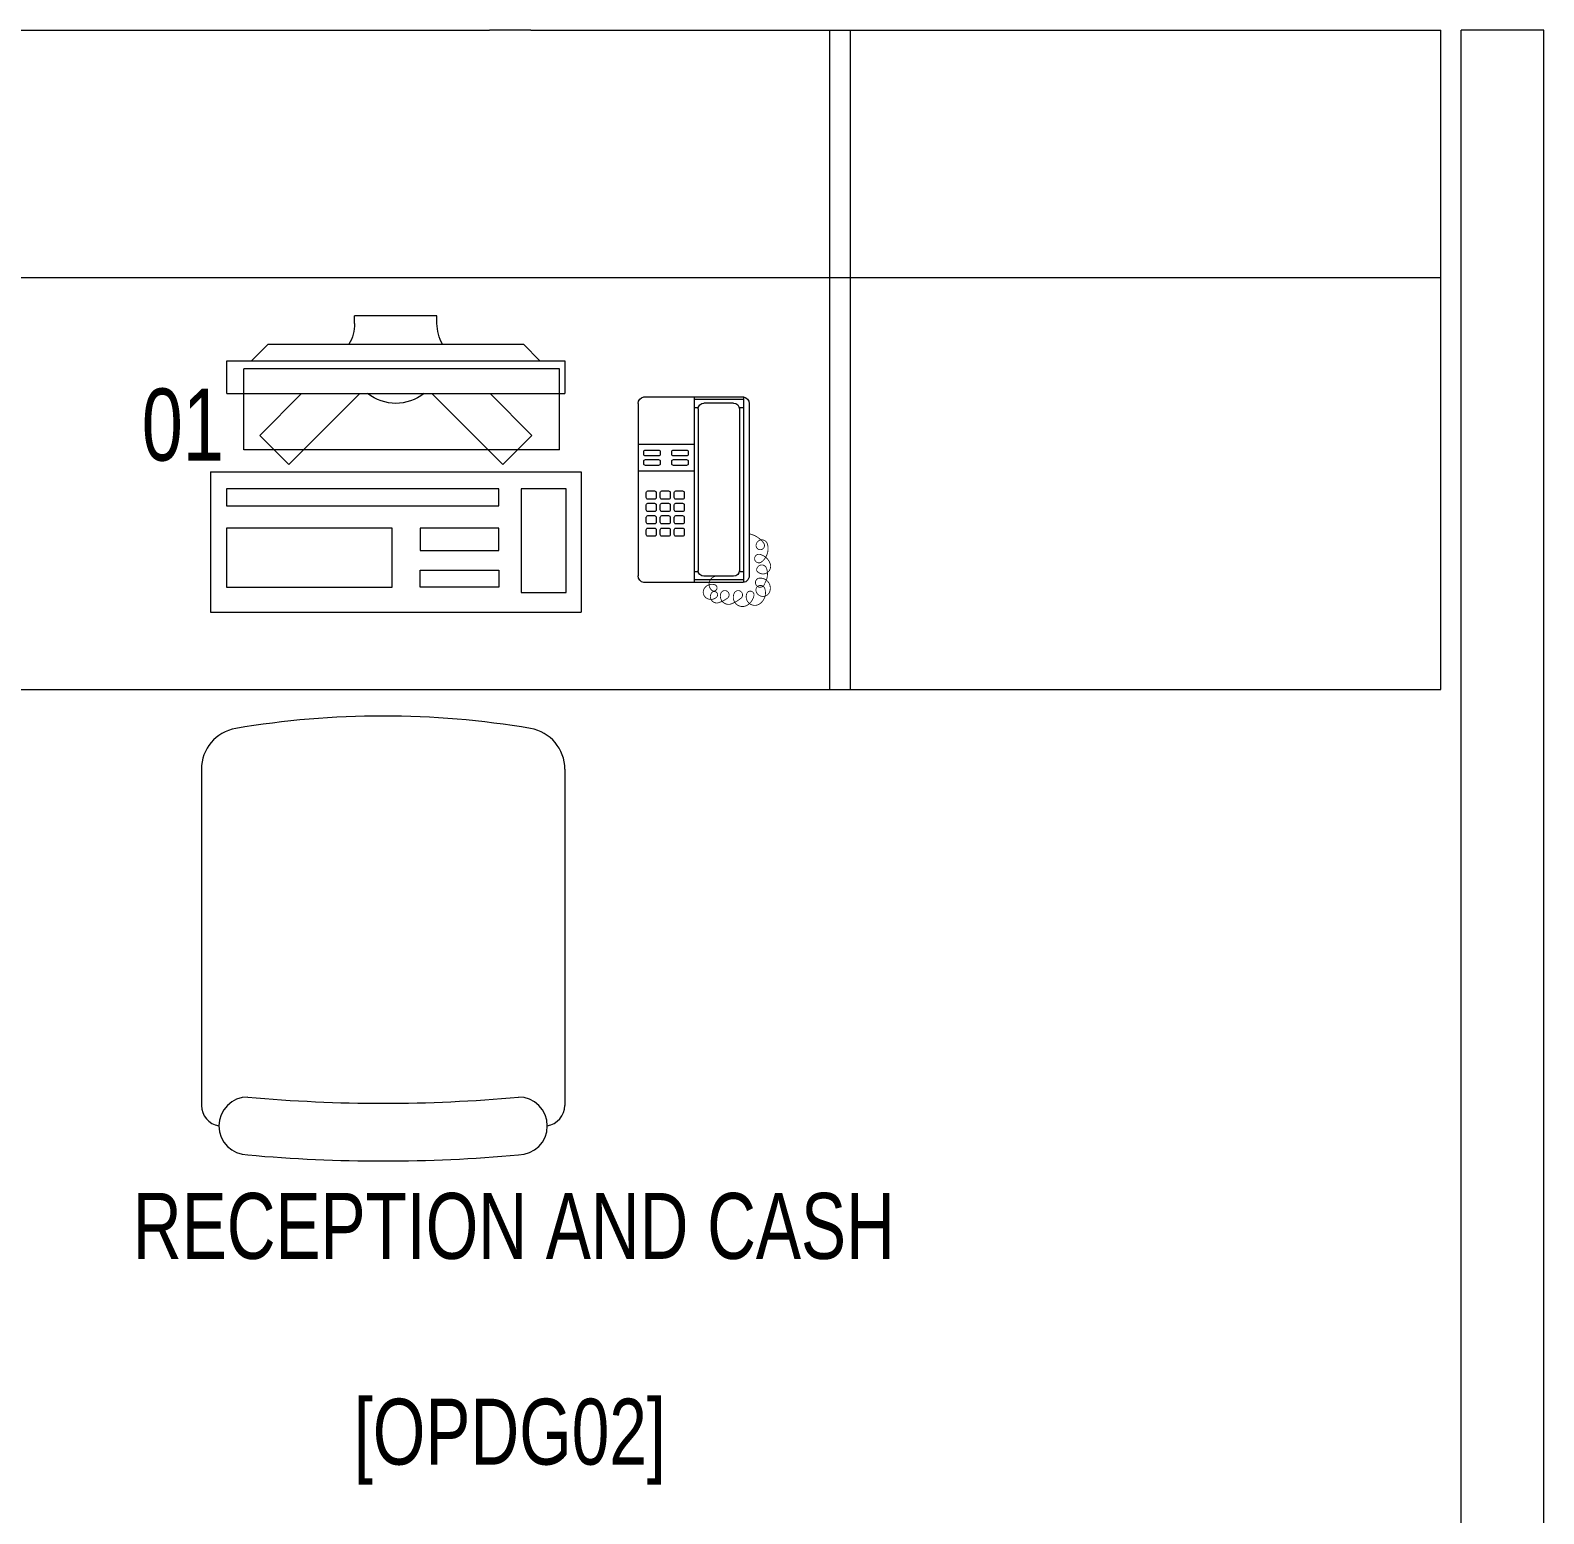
# Model space of a CAD drawing. Extents: x -234346 to 58427, y -132654 to -82394.
# Drawn here: x -138996 to -137159, y -107543 to -105743 of the extents above; entities that cross this region are included whole.
import ezdxf

# ---------------------------------------------------------------- set-up
doc = ezdxf.new("R2010")
doc.units = 0
doc.header["$LTSCALE"] = 8
doc.layers.get('0').update_dxf_attribs({"color": 9, "lineweight": 5})
for name, color, linetype, lineweight in [('72_EGR_BASE_TEXT', 9, 'Continuous', 5), ('72_EGR_EQP_TAG', 9, 'Continuous', 5), ('LOADING', 9, 'Continuous', 5), ('Walls', 9, 'Continuous', 5)]:
    doc.layers.add(name, color=color, linetype=linetype, lineweight=lineweight)
doc.styles.add('X3G_ENTITY_257CFD', font='swisscl.ttf', dxfattribs={"height": 200})
doc.styles.add('X3G_ENTITY_258652', font='swisscl.ttf', dxfattribs={"height": 200})
doc.styles.add('X3G_ENTITY_258862', font='swisscl.ttf', dxfattribs={"height": 200})

# ---------------------------------------------------------------- blocks, each defined once
blk = doc.blocks.new('GF21021-P')
for p, q in [((-0.2207, 0.4756), (-0.2207, 0.0675)), ((0.2205, 0.4756), (0.2205, 0.0675))]:
    blk.add_line(p, q)
for centre, radius, start, end in [((-0.0001, -0.5295), 1.0695, 80.3671, 99.6329), ((-0.1707, 0.4756), 0.05, 99.6329, 180), ((0.1705, 0.4756), 0.05, 0, 80.3671), ((-0.1643, 0.0425), 0.0351, 90, 270), ((0, 1.8467), 1.7767, 264.6946, 275.3053), ((0.1641, 0.0425), 0.0351, 270, 90), ((-0.1957, 0.0675), 0.025, 180, 261.4721), ((0.1955, 0.0675), 0.025, 278.5279, 0), ((0, 1.8314), 1.8314, 264.8532, 275.147)]:
    blk.add_arc(centre, radius, start, end)
blk = doc.blocks.new('DM20079-P')
for p, q in [((-0.0616, 0.225), (0.0594, 0.225)), ((-0.0616, 0.225), (-0.0616, 0)), ((-0.0616, 0.222), (-0.0016, 0.222)), ((-0.0016, 0.225), (-0.0016, 0)), ((-0.0686, 0.217), (-0.0686, 0.008)), ((-0.0616, 0.212), (-0.0565, 0.212)), ((-0.0566, 0.2105), (-0.0566, 0.0145)), ((-0.0496, 0.2175), (-0.0136, 0.2175)), ((-0.0068, 0.212), (-0.0016, 0.212)), ((-0.0066, 0.2105), (-0.0066, 0.0145)), ((0.0664, 0.217), (0.0664, 0.008)), ((-0.0016, 0.1675), (0.0664, 0.1675)), ((-0.0016, 0.135), (0.0664, 0.135)), ((-0.0616, 0.013), (-0.0565, 0.013)), ((-0.0616, 0.003), (-0.0016, 0.003)), ((-0.0594, 0), (0.0594, 0)), ((-0.0496, 0.0075), (-0.0136, 0.0075)), ((-0.0068, 0.013), (-0.0016, 0.013))]:
    blk.add_line(p, q)
for points in [[(0.0074, 0.1605, 0.414214), (0.0054, 0.1585), (0.0054, 0.1555, 0.414214), (0.0074, 0.1535), (0.0234, 0.1535, 0.414214), (0.0254, 0.1555), (0.0254, 0.1585, 0.414214), (0.0234, 0.1605)], [(0.0234, 0.142, 0.414214), (0.0254, 0.144), (0.0254, 0.147, 0.414214), (0.0234, 0.149), (0.0074, 0.149, 0.414214), (0.0054, 0.147), (0.0054, 0.144, 0.414214), (0.0074, 0.142)], [(0.0574, 0.1535, 0.414214), (0.0594, 0.1555), (0.0594, 0.1585, 0.414214), (0.0574, 0.1605), (0.0414, 0.1605, 0.414214), (0.0394, 0.1585), (0.0394, 0.1555, 0.414214), (0.0414, 0.1535)], [(0.0574, 0.142, 0.414214), (0.0594, 0.144), (0.0594, 0.147, 0.414214), (0.0574, 0.149), (0.0414, 0.149, 0.414214), (0.0394, 0.147), (0.0394, 0.144, 0.414214), (0.0414, 0.142)], [(0.0104, 0.103, 0.414214), (0.0124, 0.101), (0.0204, 0.101, 0.414214), (0.0224, 0.103), (0.0224, 0.109, 0.414214), (0.0204, 0.111), (0.0124, 0.111, 0.414214), (0.0104, 0.109)], [(0.0274, 0.103, 0.414214), (0.0294, 0.101), (0.0374, 0.101, 0.414214), (0.0394, 0.103), (0.0394, 0.109, 0.414214), (0.0374, 0.111), (0.0294, 0.111, 0.414214), (0.0274, 0.109)], [(0.0444, 0.103, 0.414214), (0.0464, 0.101), (0.0544, 0.101, 0.414214), (0.0564, 0.103), (0.0564, 0.109, 0.414214), (0.0544, 0.111), (0.0464, 0.111, 0.414214), (0.0444, 0.109)], [(0.0104, 0.088, 0.414214), (0.0124, 0.086), (0.0204, 0.086, 0.414214), (0.0224, 0.088), (0.0224, 0.094, 0.414214), (0.0204, 0.096), (0.0124, 0.096, 0.414214), (0.0104, 0.094)], [(0.0274, 0.088, 0.414214), (0.0294, 0.086), (0.0374, 0.086, 0.414214), (0.0394, 0.088), (0.0394, 0.094, 0.414214), (0.0374, 0.096), (0.0294, 0.096, 0.414214), (0.0274, 0.094)], [(0.0444, 0.088, 0.414214), (0.0464, 0.086), (0.0544, 0.086, 0.414214), (0.0564, 0.088), (0.0564, 0.094, 0.414214), (0.0544, 0.096), (0.0464, 0.096, 0.414214), (0.0444, 0.094)], [(0.0104, 0.073, 0.414214), (0.0124, 0.071), (0.0204, 0.071, 0.414214), (0.0224, 0.073), (0.0224, 0.079, 0.414214), (0.0204, 0.081), (0.0124, 0.081, 0.414214), (0.0104, 0.079)], [(0.0274, 0.073, 0.414214), (0.0294, 0.071), (0.0374, 0.071, 0.414214), (0.0394, 0.073), (0.0394, 0.079, 0.414214), (0.0374, 0.081), (0.0294, 0.081, 0.414214), (0.0274, 0.079)], [(0.0444, 0.073, 0.414214), (0.0464, 0.071), (0.0544, 0.071, 0.414214), (0.0564, 0.073), (0.0564, 0.079, 0.414214), (0.0544, 0.081), (0.0464, 0.081, 0.414214), (0.0444, 0.079)], [(0.0104, 0.058, 0.414214), (0.0124, 0.056), (0.0204, 0.056, 0.414214), (0.0224, 0.058), (0.0224, 0.064, 0.414214), (0.0204, 0.066), (0.0124, 0.066, 0.414214), (0.0104, 0.064)], [(0.0274, 0.058, 0.414214), (0.0294, 0.056), (0.0374, 0.056, 0.414214), (0.0394, 0.058), (0.0394, 0.064, 0.414214), (0.0374, 0.066), (0.0294, 0.066, 0.414214), (0.0274, 0.064)], [(0.0444, 0.058, 0.414214), (0.0464, 0.056), (0.0544, 0.056, 0.414214), (0.0564, 0.058), (0.0564, 0.064, 0.414214), (0.0544, 0.066), (0.0464, 0.066, 0.414214), (0.0444, 0.064)]]:
    blk.add_lwpolyline(points, format="xyb", close=True)
at = {"const_width": 0.001}
blk.add_lwpolyline([(-0.0686, 0.059, 0.184574), (-0.0861, 0.0478, 1.44364), (-0.0769, 0.0452, 0.837915), (-0.0907, 0.0465, 0.30536), (-0.0835, 0.0248, 1.584726), (-0.0815, 0.034, 0.253153), (-0.094, 0.0228, 0.874198), (-0.0776, 0.0142, 0.915253), (-0.0897, 0.0168, 0.223821), (-0.0874, -0.0011, 1.703343), (-0.0796, 0.005, 0.588962), (-0.0934, -0.0114, 0.717795), (-0.0769, -0.0108, 0.983104), (-0.0875, -0.0075, 0.326362), (-0.0815, -0.0259, 0.758716), (-0.0657, -0.0134, 0.906186), (-0.0743, -0.016, 0.189488), (-0.067, -0.0272, 0.7948), (-0.0506, -0.0127, 1.223996), (-0.0585, -0.0193, 0.072149), (-0.0473, -0.0259, 0.645886), (-0.0341, -0.0134, 1.366917), (-0.042, -0.0193, 0.078415), (-0.0315, -0.0246, 0.723006), (-0.0229, -0.0127, 1.105484), (-0.0289, -0.018, 0.327892), (-0.017, -0.0193, 0.446638), (-0.0144, -0.0068, 0.327263), (-0.0269, -0.0029, 1.240441), (-0.0229, -0.0094, 0.611307), (-0.0278, 0.0075)], format="xyb", dxfattribs=at)
for centre, radius, start, end in [((-0.0605, 0.217), 0.00813, 97.9633, 179.6649), ((0.0582, 0.217), 0.00813, 0.3351, 82.0367), ((-0.0496, 0.2105), 0.007, 90, 180), ((-0.0136, 0.2105), 0.007, 0, 90), ((-0.0605, 0.008), 0.00813, 180.3351, 277.9633), ((-0.0496, 0.0145), 0.007, 180, 270), ((-0.0136, 0.0145), 0.007, 270, 0), ((0.0582, 0.008), 0.00813, 277.9633, 359.6649)]:
    blk.add_arc(centre, radius, start, end)
blk = doc.blocks.new('ITCWLS1-P')
at = {"layer": 'LOADING'}
for p, q in [((-0.17, 0.45), (-0.17, 0)), ((-0.17, 0.45), (0, 0.45)), ((0, 0.45), (0, 0)), ((-0.2651, 0.43, 0), (-0.3051, 0.43, 0)), ((-0.3051, 0.43, 0), (-0.3051, 0.02, 0)), ((-0.2651, 0.43, 0), (-0.2651, 0.02, 0)), ((-0.1496, 0.4305), (-0.1291, 0.4305)), ((-0.1291, 0.4305), (-0.1291, 0.4089)), ((-0.197, 0.4094), (-0.295, 0.4094)), ((-0.295, 0.0264), (-0.295, 0.4094)), ((-0.197, 0.0264), (-0.197, 0.4094)), ((-0.3251, 0.38, 0), (-0.3051, 0.4, 0)), ((-0.3251, 0.38, 0), (-0.3251, 0.07, 0)), ((-0.3503, 0.275), (-0.3596, 0.275)), ((-0.3596, 0.175), (-0.3596, 0.275)), ((-0.3503, 0.175), (-0.3596, 0.175)), ((-0.3251, 0.07, 0), (-0.3051, 0.05, 0)), ((-0.3051, 0.02, 0), (-0.2651, 0.02, 0)), ((-0.197, 0.0264), (-0.295, 0.0264)), ((-0.17, 0), (0, 0))]:
    blk.add_line(p, q, dxfattribs=at)
at = {"layer": 'LOADING', "extrusion": (2.48281e-10, 3.18408e-10, -1)}
for p, q in [((-0.2651, 0.3395), (-0.2144, 0.3902)), ((-0.1791, 0.3548), (-0.2144, 0.3902)), ((-0.2651, 0.2688), (-0.1791, 0.3548))]:
    blk.add_line(p, q, dxfattribs=at)
at = {"layer": 'LOADING', "extrusion": (2.48281e-10, -3.18408e-10, -1)}
for p, q in [((-0.2651, 0.1812), (-0.1791, 0.0952)), ((-0.2651, 0.1105), (-0.2144, 0.0598)), ((-0.1791, 0.0952), (-0.2144, 0.0598))]:
    blk.add_line(p, q, dxfattribs=at)
at = {"layer": 'LOADING'}
for points in [[(-0.1291, 0.4089), (-0.1291, 0.1), (-0.1496, 0.1), (-0.1496, 0.4305)], [(-0.1496, 0.1), (-0.1496, 0.1), (-0.1496, 0.1), (-0.1496, 0.1), (-0.1496, 0.1), (-0.1496, 0.1), (-0.1496, 0.1), (-0.1496, 0.1), (-0.1496, 0.1)], [(-0.1496, 0.1), (-0.1496, 0.1), (-0.1496, 0.1), (-0.1496, 0.1), (-0.1496, 0.1), (-0.1496, 0.1), (-0.1496, 0.1), (-0.1496, 0.1), (-0.1496, 0.1), (-0.1496, 0.1), (-0.1496, 0.1), (-0.1496, 0.1), (-0.1496, 0.1), (-0.1496, 0.1), (-0.1496, 0.1), (-0.1496, 0.1), (-0.1496, 0.1), (-0.1496, 0.1)], [(-0.1496, 0.1), (-0.1496, 0.1), (-0.1496, 0.1), (-0.1496, 0.1), (-0.1496, 0.1), (-0.1496, 0.1), (-0.1496, 0.1), (-0.1496, 0.1), (-0.1496, 0.1), (-0.1496, 0.1)], [(-0.1496, 0.1), (-0.1496, 0.1), (-0.1496, 0.1), (-0.1496, 0.1), (-0.1496, 0.1), (-0.1496, 0.1), (-0.1496, 0.1)], [(-0.1496, 0.1), (-0.1496, 0.1), (-0.1496, 0.1), (-0.1496, 0.1), (-0.1496, 0.1), (-0.1496, 0.1), (-0.1496, 0.1), (-0.1496, 0.1), (-0.1496, 0.1), (-0.1496, 0.1)], [(-0.1496, 0.1), (-0.1496, 0.1), (-0.1496, 0.1), (-0.1496, 0.1), (-0.1496, 0.1), (-0.1496, 0.1), (-0.1496, 0.1), (-0.1496, 0.1), (-0.1496, 0.1), (-0.1496, 0.1), (-0.1496, 0.1), (-0.1496, 0.1), (-0.1496, 0.1), (-0.1496, 0.1), (-0.1496, 0.1)], [(-0.1496, 0.1), (-0.1496, 0.1), (-0.1496, 0.1), (-0.1496, 0.1), (-0.1496, 0.1), (-0.1496, 0.1), (-0.1496, 0.1), (-0.1496, 0.1), (-0.1496, 0.1), (-0.1496, 0.1)], [(-0.1496, 0.1), (-0.1496, 0.1), (-0.1496, 0.1), (-0.1496, 0.1), (-0.1496, 0.1), (-0.1496, 0.1), (-0.1496, 0.1), (-0.1496, 0.1), (-0.1496, 0.1), (-0.1496, 0.1)], [(-0.1496, 0.1), (-0.1496, 0.1), (-0.1496, 0.1), (-0.1496, 0.1), (-0.1496, 0.1), (-0.1496, 0.1), (-0.1496, 0.1), (-0.1496, 0.1), (-0.1496, 0.1), (-0.1496, 0.1), (-0.1496, 0.1), (-0.1496, 0.1), (-0.1496, 0.1), (-0.1496, 0.1), (-0.1496, 0.1), (-0.1496, 0.1), (-0.1496, 0.1), (-0.1496, 0.1), (-0.1496, 0.1), (-0.1496, 0.1), (-0.1496, 0.1), (-0.1496, 0.1), (-0.1496, 0.1), (-0.1496, 0.1), (-0.1496, 0.1), (-0.1496, 0.1), (-0.1496, 0.1), (-0.1496, 0.1), (-0.1496, 0.1), (-0.1496, 0.1), (-0.1496, 0.1), (-0.1496, 0.1), (-0.1496, 0.1), (-0.1496, 0.1), (-0.1496, 0.1), (-0.1496, 0.1), (-0.1496, 0.1), (-0.1496, 0.1), (-0.1496, 0.1), (-0.1496, 0.1), (-0.1496, 0.1), (-0.1496, 0.1), (-0.1496, 0.1), (-0.1496, 0.1), (-0.1496, 0.1), (-0.1496, 0.1), (-0.1496, 0.1), (-0.1496, 0.1), (-0.1496, 0.1), (-0.1496, 0.1), (-0.1496, 0.1), (-0.1496, 0.1), (-0.1496, 0.1), (-0.1496, 0.1)], [(-0.1496, 0.1), (-0.1496, 0.1), (-0.1496, 0.1), (-0.1496, 0.1), (-0.1496, 0.1), (-0.1496, 0.1), (-0.1496, 0.1), (-0.1496, 0.1), (-0.1496, 0.1), (-0.1496, 0.1), (-0.1496, 0.1), (-0.1496, 0.1), (-0.1496, 0.1), (-0.1496, 0.1), (-0.1496, 0.1), (-0.1496, 0.1), (-0.1496, 0.1), (-0.1496, 0.1), (-0.1496, 0.1), (-0.1496, 0.1), (-0.1496, 0.1), (-0.1496, 0.1), (-0.1496, 0.1), (-0.1496, 0.1), (-0.1496, 0.1), (-0.1496, 0.1), (-0.1496, 0.1), (-0.1496, 0.1), (-0.1496, 0.1), (-0.1496, 0.1), (-0.1496, 0.1), (-0.1496, 0.1), (-0.1496, 0.1), (-0.1496, 0.1), (-0.1496, 0.1), (-0.1496, 0.1), (-0.1496, 0.1), (-0.1496, 0.1), (-0.1496, 0.1), (-0.1496, 0.1), (-0.1496, 0.1), (-0.1496, 0.1), (-0.1496, 0.1), (-0.1496, 0.1), (-0.1496, 0.1), (-0.1496, 0.1), (-0.1496, 0.1), (-0.1496, 0.1), (-0.1496, 0.1), (-0.1496, 0.1), (-0.1496, 0.1), (-0.1496, 0.1), (-0.1496, 0.1), (-0.1496, 0.1), (-0.1496, 0.1), (-0.1496, 0.1), (-0.1496, 0.1), (-0.1496, 0.1), (-0.1496, 0.1), (-0.1496, 0.1), (-0.1496, 0.1), (-0.1496, 0.1), (-0.1496, 0.1), (-0.1496, 0.1), (-0.1496, 0.1), (-0.1496, 0.1), (-0.1496, 0.1), (-0.1496, 0.1), (-0.1496, 0.1), (-0.1496, 0.1), (-0.1496, 0.1), (-0.1496, 0.1), (-0.1496, 0.1), (-0.1496, 0.1), (-0.1496, 0.1), (-0.1496, 0.1), (-0.1496, 0.1), (-0.1496, 0.1), (-0.1496, 0.1), (-0.1496, 0.1), (-0.1496, 0.1), (-0.1496, 0.1), (-0.1496, 0.1), (-0.1496, 0.1), (-0.1496, 0.1), (-0.1496, 0.1), (-0.1496, 0.1), (-0.1496, 0.1), (-0.1496, 0.1)], [(-0.1496, 0.1), (-0.1496, 0.1), (-0.1496, 0.1), (-0.1496, 0.1), (-0.1496, 0.1), (-0.1496, 0.1), (-0.1496, 0.1), (-0.1496, 0.1), (-0.1496, 0.1), (-0.1496, 0.1), (-0.1496, 0.1), (-0.1496, 0.1)], [(-0.1496, 0.1), (-0.1496, 0.1), (-0.1496, 0.1), (-0.1496, 0.1), (-0.1496, 0.1), (-0.1496, 0.1), (-0.1496, 0.1)], [(-0.1496, 0.1), (-0.1496, 0.1), (-0.1496, 0.1), (-0.1496, 0.1), (-0.1496, 0.1), (-0.1496, 0.1), (-0.1496, 0.1), (-0.1496, 0.1), (-0.1496, 0.1), (-0.1496, 0.1), (-0.1496, 0.1), (-0.1496, 0.1), (-0.1496, 0.1), (-0.1496, 0.1), (-0.1496, 0.1), (-0.1496, 0.1), (-0.1496, 0.1)], [(-0.1496, 0.1), (-0.1496, 0.1), (-0.1496, 0.1), (-0.1496, 0.1), (-0.1496, 0.1), (-0.1496, 0.1), (-0.1496, 0.1), (-0.1496, 0.1), (-0.1496, 0.1), (-0.1496, 0.1), (-0.1496, 0.1), (-0.1496, 0.1), (-0.1496, 0.1), (-0.1496, 0.1), (-0.1496, 0.1), (-0.1496, 0.1), (-0.1496, 0.1), (-0.1496, 0.1), (-0.1496, 0.1), (-0.1496, 0.1), (-0.1496, 0.1), (-0.1496, 0.1), (-0.1496, 0.1), (-0.1496, 0.1), (-0.1496, 0.1), (-0.1496, 0.1), (-0.1496, 0.1), (-0.1496, 0.1), (-0.1496, 0.1), (-0.1496, 0.1), (-0.1496, 0.1), (-0.1496, 0.1), (-0.1496, 0.1), (-0.1496, 0.1), (-0.1496, 0.1), (-0.1496, 0.1), (-0.1496, 0.1), (-0.1496, 0.1), (-0.1496, 0.1), (-0.1496, 0.1), (-0.1496, 0.1), (-0.1496, 0.1), (-0.1496, 0.1), (-0.1496, 0.1), (-0.1496, 0.1), (-0.1496, 0.1), (-0.1496, 0.1), (-0.1496, 0.1), (-0.1496, 0.1), (-0.1496, 0.1), (-0.1496, 0.1), (-0.1496, 0.1), (-0.1496, 0.1), (-0.1496, 0.1), (-0.1496, 0.1), (-0.1496, 0.1), (-0.1496, 0.1), (-0.1496, 0.1), (-0.1496, 0.1), (-0.1496, 0.1), (-0.1496, 0.1), (-0.1496, 0.1), (-0.1496, 0.1), (-0.1496, 0.1), (-0.1496, 0.1), (-0.1496, 0.1), (-0.1496, 0.1), (-0.1496, 0.1), (-0.1496, 0.1), (-0.1496, 0.1), (-0.1496, 0.1), (-0.1496, 0.1), (-0.1496, 0.1), (-0.1496, 0.1), (-0.1496, 0.1), (-0.1496, 0.1), (-0.1496, 0.1), (-0.1496, 0.1), (-0.1496, 0.1), (-0.1496, 0.1), (-0.1496, 0.1), (-0.1496, 0.1), (-0.1496, 0.1), (-0.1496, 0.1), (-0.1496, 0.1), (-0.1496, 0.1), (-0.1496, 0.1), (-0.1496, 0.1), (-0.1496, 0.1), (-0.1496, 0.1), (-0.1496, 0.1), (-0.1496, 0.1), (-0.1496, 0.1), (-0.1496, 0.1), (-0.1496, 0.1), (-0.1496, 0.1), (-0.1496, 0.1), (-0.1496, 0.1), (-0.1496, 0.1), (-0.1496, 0.1), (-0.1496, 0.1), (-0.1496, 0.1), (-0.1496, 0.1), (-0.1496, 0.1), (-0.1496, 0.1), (-0.1496, 0.1), (-0.1496, 0.1), (-0.1496, 0.1), (-0.1496, 0.1), (-0.1496, 0.1), (-0.1496, 0.1)], [(-0.1496, 0.1), (-0.1496, 0.1), (-0.1496, 0.1), (-0.1496, 0.1), (-0.1496, 0.1), (-0.1496, 0.1), (-0.1496, 0.1), (-0.1496, 0.1)]]:
    blk.add_lwpolyline(points, dxfattribs=at)
for points in [[(-0.1019, 0.4305), (-0.0304, 0.4305), (-0.0304, 0.2294), (-0.1019, 0.2294)], [(-0.1019, 0.1954), (-0.0747, 0.1954), (-0.0747, 0.1), (-0.1019, 0.1)], [(-0.0304, 0.1954), (-0.0508, 0.1954), (-0.0508, 0.1), (-0.0304, 0.1)], [(-0.1496, 0.1), (-0.1496, 0.1), (-0.1496, 0.1), (-0.1496, 0.1), (-0.1496, 0.1), (-0.1496, 0.1), (-0.1496, 0.1), (-0.1496, 0.1), (-0.1496, 0.1), (-0.1496, 0.1), (-0.1496, 0.1), (-0.1496, 0.1), (-0.1496, 0.1), (-0.1496, 0.1), (-0.1496, 0.1), (-0.1496, 0.1), (-0.1496, 0.1), (-0.1496, 0.1), (-0.1496, 0.1), (-0.1496, 0.1), (-0.1496, 0.1), (-0.1496, 0.1), (-0.1496, 0.1), (-0.1496, 0.1), (-0.1496, 0.1), (-0.1496, 0.1), (-0.1496, 0.1), (-0.1496, 0.1), (-0.1496, 0.1), (-0.1496, 0.1), (-0.1496, 0.1), (-0.1496, 0.1), (-0.1496, 0.1), (-0.1496, 0.1), (-0.1496, 0.1), (-0.1496, 0.1), (-0.1496, 0.1), (-0.1496, 0.1), (-0.1496, 0.1), (-0.1496, 0.1), (-0.1496, 0.1), (-0.1496, 0.1), (-0.1496, 0.1), (-0.1496, 0.1), (-0.1496, 0.1), (-0.1496, 0.1), (-0.1496, 0.1), (-0.1496, 0.1), (-0.1496, 0.1), (-0.1496, 0.1), (-0.1496, 0.1), (-0.1496, 0.1), (-0.1496, 0.1), (-0.1496, 0.1), (-0.1496, 0.1), (-0.1496, 0.1), (-0.1496, 0.1), (-0.1496, 0.1), (-0.1496, 0.1), (-0.1496, 0.1), (-0.1496, 0.1), (-0.1496, 0.1), (-0.1496, 0.1), (-0.1496, 0.1), (-0.1496, 0.1), (-0.1496, 0.1), (-0.1496, 0.1), (-0.1496, 0.1), (-0.1496, 0.1), (-0.1496, 0.1), (-0.1496, 0.1), (-0.1496, 0.1), (-0.1496, 0.1), (-0.1496, 0.1), (-0.1496, 0.1), (-0.1496, 0.1), (-0.1496, 0.1), (-0.1496, 0.1), (-0.1496, 0.1), (-0.1496, 0.1), (-0.1496, 0.1), (-0.1496, 0.1), (-0.1496, 0.1), (-0.1496, 0.1), (-0.1496, 0.1), (-0.1496, 0.1), (-0.1496, 0.1), (-0.1496, 0.1), (-0.1496, 0.1), (-0.1496, 0.1), (-0.1496, 0.1), (-0.1496, 0.1), (-0.1496, 0.1), (-0.1496, 0.1), (-0.1496, 0.1), (-0.1496, 0.1), (-0.1496, 0.1), (-0.1496, 0.1), (-0.1496, 0.1), (-0.1496, 0.1), (-0.1496, 0.1), (-0.1496, 0.1), (-0.1496, 0.1), (-0.1496, 0.1), (-0.1496, 0.1), (-0.1496, 0.1), (-0.1496, 0.1), (-0.1496, 0.1), (-0.1496, 0.1), (-0.1496, 0.1), (-0.1496, 0.1), (-0.1496, 0.1), (-0.1496, 0.1), (-0.1496, 0.1), (-0.1496, 0.1), (-0.1496, 0.1), (-0.1496, 0.1), (-0.1496, 0.1), (-0.1496, 0.1), (-0.1496, 0.1), (-0.1496, 0.1), (-0.1496, 0.1), (-0.1496, 0.1), (-0.1496, 0.1), (-0.1496, 0.1), (-0.1496, 0.1), (-0.1496, 0.1), (-0.1496, 0.1), (-0.1496, 0.1), (-0.1496, 0.1), (-0.1496, 0.1), (-0.1496, 0.1), (-0.1496, 0.1), (-0.1496, 0.1), (-0.1496, 0.1), (-0.1496, 0.1), (-0.1496, 0.1), (-0.1496, 0.1), (-0.1496, 0.1), (-0.1496, 0.1), (-0.1496, 0.1), (-0.1496, 0.1), (-0.1496, 0.1), (-0.1496, 0.1), (-0.1496, 0.1), (-0.1496, 0.1), (-0.1496, 0.1), (-0.1496, 0.1), (-0.1496, 0.1), (-0.1496, 0.1), (-0.1496, 0.1), (-0.1496, 0.1), (-0.1496, 0.1), (-0.1496, 0.1), (-0.1496, 0.1), (-0.1496, 0.1), (-0.1496, 0.1), (-0.1496, 0.1), (-0.1496, 0.1), (-0.1496, 0.1), (-0.1496, 0.1), (-0.1496, 0.1), (-0.1496, 0.1), (-0.1496, 0.1), (-0.1496, 0.1), (-0.1496, 0.1), (-0.1496, 0.1), (-0.1496, 0.1), (-0.1496, 0.1), (-0.1496, 0.1), (-0.1496, 0.1), (-0.1496, 0.1), (-0.1496, 0.1), (-0.1496, 0.1), (-0.1496, 0.1), (-0.1496, 0.1), (-0.1496, 0.1), (-0.1496, 0.1), (-0.1496, 0.1), (-0.1496, 0.1), (-0.1496, 0.1), (-0.1496, 0.1), (-0.1496, 0.1), (-0.1496, 0.1), (-0.1496, 0.1), (-0.1496, 0.1), (-0.1496, 0.1), (-0.1496, 0.1), (-0.1496, 0.1), (-0.1496, 0.1), (-0.1496, 0.1), (-0.1496, 0.1), (-0.1496, 0.1), (-0.1496, 0.1), (-0.1496, 0.1), (-0.1496, 0.1), (-0.1496, 0.1), (-0.1496, 0.1), (-0.1496, 0.1), (-0.1496, 0.1), (-0.1496, 0.1), (-0.1496, 0.1), (-0.1496, 0.1), (-0.1496, 0.1), (-0.1496, 0.1), (-0.1496, 0.1), (-0.1496, 0.1), (-0.1496, 0.1), (-0.1496, 0.1), (-0.1496, 0.1), (-0.1496, 0.1), (-0.1496, 0.1), (-0.1496, 0.1), (-0.1496, 0.1), (-0.1496, 0.1), (-0.1496, 0.1), (-0.1496, 0.1), (-0.1496, 0.1), (-0.1496, 0.1), (-0.1496, 0.1), (-0.1496, 0.1), (-0.1496, 0.1), (-0.1496, 0.1), (-0.1496, 0.1), (-0.1496, 0.1), (-0.1496, 0.1), (-0.1496, 0.1), (-0.1496, 0.1), (-0.1496, 0.1), (-0.1496, 0.1), (-0.1496, 0.1), (-0.1496, 0.1), (-0.1496, 0.1), (-0.1496, 0.1), (-0.1496, 0.1), (-0.1496, 0.1), (-0.1496, 0.1), (-0.1496, 0.1), (-0.1496, 0.1), (-0.1496, 0.1), (-0.1496, 0.1), (-0.1496, 0.1), (-0.1496, 0.1), (-0.1496, 0.1), (-0.1496, 0.1), (-0.1496, 0.1), (-0.1496, 0.1), (-0.1496, 0.1), (-0.1496, 0.1), (-0.1496, 0.1), (-0.1496, 0.1), (-0.1496, 0.1), (-0.1496, 0.1), (-0.1496, 0.1), (-0.1496, 0.1), (-0.1496, 0.1), (-0.1496, 0.1), (-0.1496, 0.1), (-0.1496, 0.1), (-0.1496, 0.1), (-0.1496, 0.1), (-0.1496, 0.1), (-0.1496, 0.1), (-0.1496, 0.1), (-0.1496, 0.1), (-0.1496, 0.1), (-0.1496, 0.1), (-0.1496, 0.1), (-0.1496, 0.1), (-0.1496, 0.1), (-0.1496, 0.1), (-0.1496, 0.1), (-0.1496, 0.1), (-0.1496, 0.1), (-0.1496, 0.1), (-0.1496, 0.1), (-0.1496, 0.1)], [(-0.1496, 0.1), (-0.1496, 0.1), (-0.1496, 0.1), (-0.1496, 0.1), (-0.1496, 0.1), (-0.1496, 0.1), (-0.1496, 0.1), (-0.1496, 0.1), (-0.1496, 0.1), (-0.1496, 0.1), (-0.1496, 0.1), (-0.1496, 0.1), (-0.1496, 0.1), (-0.1496, 0.1), (-0.1496, 0.1), (-0.1496, 0.1), (-0.1496, 0.1), (-0.1496, 0.1), (-0.1496, 0.1), (-0.1496, 0.1), (-0.1496, 0.1), (-0.1496, 0.1), (-0.1496, 0.1), (-0.1496, 0.1), (-0.1496, 0.1), (-0.1496, 0.1), (-0.1496, 0.1), (-0.1496, 0.1), (-0.1496, 0.1), (-0.1496, 0.1), (-0.1496, 0.1), (-0.1496, 0.1), (-0.1496, 0.1), (-0.1496, 0.1), (-0.1496, 0.1), (-0.1496, 0.1), (-0.1496, 0.1), (-0.1496, 0.1), (-0.1496, 0.1), (-0.1496, 0.1), (-0.1496, 0.1), (-0.1496, 0.1), (-0.1496, 0.1), (-0.1496, 0.1), (-0.1496, 0.1), (-0.1496, 0.1), (-0.1496, 0.1), (-0.1496, 0.1), (-0.1496, 0.1), (-0.1496, 0.1), (-0.1496, 0.1), (-0.1496, 0.1), (-0.1496, 0.1), (-0.1496, 0.1), (-0.1496, 0.1), (-0.1496, 0.1), (-0.1496, 0.1), (-0.1496, 0.1), (-0.1496, 0.1), (-0.1496, 0.1), (-0.1496, 0.1), (-0.1496, 0.1), (-0.1496, 0.1), (-0.1496, 0.1), (-0.1496, 0.1), (-0.1496, 0.1), (-0.1496, 0.1), (-0.1496, 0.1), (-0.1496, 0.1), (-0.1496, 0.1), (-0.1496, 0.1), (-0.1496, 0.1), (-0.1496, 0.1), (-0.1496, 0.1), (-0.1496, 0.1), (-0.1496, 0.1), (-0.1496, 0.1), (-0.1496, 0.1), (-0.1496, 0.1), (-0.1496, 0.1), (-0.1496, 0.1), (-0.1496, 0.1), (-0.1496, 0.1), (-0.1496, 0.1), (-0.1496, 0.1), (-0.1496, 0.1), (-0.1496, 0.1), (-0.1496, 0.1), (-0.1496, 0.1), (-0.1496, 0.1), (-0.1496, 0.1), (-0.1496, 0.1), (-0.1496, 0.1), (-0.1496, 0.1), (-0.1496, 0.1), (-0.1496, 0.1), (-0.1496, 0.1), (-0.1496, 0.1), (-0.1496, 0.1), (-0.1496, 0.1), (-0.1496, 0.1), (-0.1496, 0.1), (-0.1496, 0.1), (-0.1496, 0.1), (-0.1496, 0.1), (-0.1496, 0.1), (-0.1496, 0.1), (-0.1496, 0.1), (-0.1496, 0.1), (-0.1496, 0.1), (-0.1496, 0.1), (-0.1496, 0.1), (-0.1496, 0.1), (-0.1496, 0.1), (-0.1496, 0.1), (-0.1496, 0.1), (-0.1496, 0.1), (-0.1496, 0.1), (-0.1496, 0.1), (-0.1496, 0.1), (-0.1496, 0.1), (-0.1496, 0.1), (-0.1496, 0.1), (-0.1496, 0.1), (-0.1496, 0.1), (-0.1496, 0.1), (-0.1496, 0.1), (-0.1496, 0.1), (-0.1496, 0.1), (-0.1496, 0.1), (-0.1496, 0.1), (-0.1496, 0.1), (-0.1496, 0.1), (-0.1496, 0.1), (-0.1496, 0.1), (-0.1496, 0.1), (-0.1496, 0.1), (-0.1496, 0.1), (-0.1496, 0.1), (-0.1496, 0.1), (-0.1496, 0.1), (-0.1496, 0.1), (-0.1496, 0.1), (-0.1496, 0.1), (-0.1496, 0.1), (-0.1496, 0.1), (-0.1496, 0.1), (-0.1496, 0.1), (-0.1496, 0.1), (-0.1496, 0.1), (-0.1496, 0.1), (-0.1496, 0.1), (-0.1496, 0.1), (-0.1496, 0.1), (-0.1496, 0.1), (-0.1496, 0.1), (-0.1496, 0.1), (-0.1496, 0.1), (-0.1496, 0.1), (-0.1496, 0.1), (-0.1496, 0.1), (-0.1496, 0.1), (-0.1496, 0.1), (-0.1496, 0.1), (-0.1496, 0.1), (-0.1496, 0.1), (-0.1496, 0.1), (-0.1496, 0.1), (-0.1496, 0.1), (-0.1496, 0.1), (-0.1496, 0.1), (-0.1496, 0.1), (-0.1496, 0.1), (-0.1496, 0.1), (-0.1496, 0.1), (-0.1496, 0.1), (-0.1496, 0.1), (-0.1496, 0.1), (-0.1496, 0.1), (-0.1496, 0.1), (-0.1496, 0.1), (-0.1496, 0.1), (-0.1496, 0.1), (-0.1496, 0.1), (-0.1496, 0.1), (-0.1496, 0.1), (-0.1496, 0.1), (-0.1496, 0.1), (-0.1496, 0.1), (-0.1496, 0.1), (-0.1496, 0.1), (-0.1496, 0.1), (-0.1496, 0.1), (-0.1496, 0.1), (-0.1496, 0.1), (-0.1496, 0.1), (-0.1496, 0.1), (-0.1496, 0.1), (-0.1496, 0.1), (-0.1496, 0.1), (-0.1496, 0.1), (-0.1496, 0.1), (-0.1496, 0.1), (-0.1496, 0.1), (-0.1496, 0.1), (-0.1496, 0.1), (-0.1496, 0.1), (-0.1496, 0.1), (-0.1496, 0.1), (-0.1496, 0.1), (-0.1496, 0.1), (-0.1496, 0.1), (-0.1496, 0.1), (-0.1496, 0.1)], [(-0.1496, 0.1), (-0.1496, 0.1), (-0.1496, 0.1), (-0.1496, 0.1), (-0.1496, 0.1), (-0.1496, 0.1), (-0.1496, 0.1), (-0.1496, 0.1), (-0.1496, 0.1), (-0.1496, 0.1), (-0.1496, 0.1), (-0.1496, 0.1), (-0.1496, 0.1), (-0.1496, 0.1), (-0.1496, 0.1), (-0.1496, 0.1), (-0.1496, 0.1), (-0.1496, 0.1), (-0.1496, 0.1), (-0.1496, 0.1), (-0.1496, 0.1), (-0.1496, 0.1), (-0.1496, 0.1), (-0.1496, 0.1), (-0.1496, 0.1), (-0.1496, 0.1), (-0.1496, 0.1), (-0.1496, 0.1), (-0.1496, 0.1), (-0.1496, 0.1), (-0.1496, 0.1), (-0.1496, 0.1), (-0.1496, 0.1), (-0.1496, 0.1), (-0.1496, 0.1), (-0.1496, 0.1), (-0.1496, 0.1), (-0.1496, 0.1), (-0.1496, 0.1), (-0.1496, 0.1), (-0.1496, 0.1), (-0.1496, 0.1), (-0.1496, 0.1), (-0.1496, 0.1), (-0.1496, 0.1), (-0.1496, 0.1), (-0.1496, 0.1), (-0.1496, 0.1), (-0.1496, 0.1), (-0.1496, 0.1), (-0.1496, 0.1), (-0.1496, 0.1), (-0.1496, 0.1), (-0.1496, 0.1), (-0.1496, 0.1), (-0.1496, 0.1), (-0.1496, 0.1), (-0.1496, 0.1), (-0.1496, 0.1), (-0.1496, 0.1), (-0.1496, 0.1), (-0.1496, 0.1), (-0.1496, 0.1), (-0.1496, 0.1), (-0.1496, 0.1), (-0.1496, 0.1), (-0.1496, 0.1), (-0.1496, 0.1), (-0.1496, 0.1), (-0.1496, 0.1), (-0.1496, 0.1), (-0.1496, 0.1), (-0.1496, 0.1), (-0.1496, 0.1), (-0.1496, 0.1), (-0.1496, 0.1), (-0.1496, 0.1), (-0.1496, 0.1), (-0.1496, 0.1), (-0.1496, 0.1), (-0.1496, 0.1), (-0.1496, 0.1), (-0.1496, 0.1), (-0.1496, 0.1), (-0.1496, 0.1), (-0.1496, 0.1), (-0.1496, 0.1), (-0.1496, 0.1), (-0.1496, 0.1), (-0.1496, 0.1), (-0.1496, 0.1), (-0.1496, 0.1), (-0.1496, 0.1), (-0.1496, 0.1), (-0.1496, 0.1), (-0.1496, 0.1), (-0.1496, 0.1), (-0.1496, 0.1), (-0.1496, 0.1), (-0.1496, 0.1), (-0.1496, 0.1), (-0.1496, 0.1), (-0.1496, 0.1), (-0.1496, 0.1), (-0.1496, 0.1), (-0.1496, 0.1), (-0.1496, 0.1), (-0.1496, 0.1), (-0.1496, 0.1), (-0.1496, 0.1), (-0.1496, 0.1), (-0.1496, 0.1), (-0.1496, 0.1), (-0.1496, 0.1), (-0.1496, 0.1), (-0.1496, 0.1), (-0.1496, 0.1), (-0.1496, 0.1), (-0.1496, 0.1), (-0.1496, 0.1), (-0.1496, 0.1), (-0.1496, 0.1), (-0.1496, 0.1), (-0.1496, 0.1), (-0.1496, 0.1), (-0.1496, 0.1), (-0.1496, 0.1), (-0.1496, 0.1), (-0.1496, 0.1), (-0.1496, 0.1), (-0.1496, 0.1), (-0.1496, 0.1), (-0.1496, 0.1), (-0.1496, 0.1), (-0.1496, 0.1), (-0.1496, 0.1), (-0.1496, 0.1), (-0.1496, 0.1), (-0.1496, 0.1), (-0.1496, 0.1), (-0.1496, 0.1), (-0.1496, 0.1), (-0.1496, 0.1), (-0.1496, 0.1), (-0.1496, 0.1), (-0.1496, 0.1), (-0.1496, 0.1), (-0.1496, 0.1), (-0.1496, 0.1), (-0.1496, 0.1), (-0.1496, 0.1), (-0.1496, 0.1), (-0.1496, 0.1), (-0.1496, 0.1), (-0.1496, 0.1), (-0.1496, 0.1), (-0.1496, 0.1), (-0.1496, 0.1), (-0.1496, 0.1), (-0.1496, 0.1), (-0.1496, 0.1), (-0.1496, 0.1), (-0.1496, 0.1), (-0.1496, 0.1), (-0.1496, 0.1), (-0.1496, 0.1), (-0.1496, 0.1), (-0.1496, 0.1), (-0.1496, 0.1), (-0.1496, 0.1), (-0.1496, 0.1), (-0.1496, 0.1), (-0.1496, 0.1), (-0.1496, 0.1), (-0.1496, 0.1), (-0.1496, 0.1), (-0.1496, 0.1), (-0.1496, 0.1), (-0.1496, 0.1), (-0.1496, 0.1), (-0.1496, 0.1), (-0.1496, 0.1), (-0.1496, 0.1), (-0.1496, 0.1), (-0.1496, 0.1), (-0.1496, 0.1), (-0.1496, 0.1), (-0.1496, 0.1), (-0.1496, 0.1), (-0.1496, 0.1), (-0.1496, 0.1), (-0.1496, 0.1), (-0.1496, 0.1), (-0.1496, 0.1), (-0.1496, 0.1), (-0.1496, 0.1), (-0.1496, 0.1), (-0.1496, 0.1), (-0.1496, 0.1), (-0.1496, 0.1), (-0.1496, 0.1), (-0.1496, 0.1), (-0.1496, 0.1), (-0.1496, 0.1), (-0.1496, 0.1), (-0.1496, 0.1), (-0.1496, 0.1), (-0.1496, 0.1), (-0.1496, 0.1), (-0.1496, 0.1), (-0.1496, 0.1), (-0.1496, 0.1), (-0.1496, 0.1), (-0.1496, 0.1), (-0.1496, 0.1), (-0.1496, 0.1), (-0.1496, 0.1), (-0.1496, 0.1), (-0.1496, 0.1)], [(-0.1496, 0.0727), (-0.0236, 0.0727), (-0.0236, 0.0182), (-0.1496, 0.0182)]]:
    blk.add_lwpolyline(points, close=True, dxfattribs=at)
for centre, radius, start, end in [((-0.3503, 0.325), 0.05, 270, 300.3093), ((-0.3089, 0.225), 0.0556, 321.9431, 38.0569), ((-0.3503, 0.125), 0.05, 59.6907, 90)]:
    blk.add_arc(centre, radius, start, end, dxfattribs=at)
blk = doc.blocks.new('GF1')
at = {"layer": 'LOADING', "color": 9}
for p, q in [((-140874.4, -105742.6), (-138438.9, -105742.6)), ((-138388.9, -105742.6), (-138438.9, -105742.6)), ((-138388.9, -105742.6), (-137284.4, -105742.6)), ((-138025.9, -106542.6), (-138025.9, -105742.6)), ((-138000.9, -106542.6), (-138000.9, -105742.6)), ((-137284.4, -106542.6), (-137284.4, -105742.6)), ((-140874.4, -106042.6), (-137284.4, -106042.6)), ((-140259.4, -106542.6), (-138438.9, -106542.6)), ((-138438.9, -106542.6), (-138388.9, -106542.6)), ((-138388.9, -106542.6), (-137284.4, -106542.6))]:
    blk.add_line(p, q, dxfattribs=at)
at = {"layer": 'Walls', "color": 9}
for p, q in [((-137159.4, -105742.6), (-137259.4, -105742.6)), ((-137259.4, -107742.6), (-137259.4, -105742.6)), ((-137159.4, -109442.6), (-137159.4, -105742.6))]:
    blk.add_line(p, q, dxfattribs=at)
at = {"layer": 'LOADING', "color": 9, "xscale": -1000, "yscale": 1000, "zscale": 1000}
for name, p, rotation in [('ITCWLS1-P', (-138327.7, -106448.7), 89.99999999246123), ('DM20079-P', (-138192.3, -106412.7), 359.9999934716078)]:
    blk.add_blockref(name, p, dxfattribs=dict(at, rotation=rotation))
at = {"layer": 'LOADING', "color": 9, "xscale": 1000, "yscale": 1000, "zscale": 1000}
blk.add_blockref('GF21021-P', (-138568, -107114.9, 0), dxfattribs=at)
at = {"layer": '72_EGR_BASE_TEXT', "color": 9, "char_height": 80, "attachment_point": 2}
for s, insert, style in [('RECEPTION AND CASH', (-138409.4, -107153.7, 0), 'X3G_ENTITY_258862'), ('[OPDG02]', (-138414.3, -107403.4), 'X3G_ENTITY_258652')]:
    blk.add_mtext(s, dxfattribs=dict(at, insert=insert, style=style))
at = {"layer": '72_EGR_EQP_TAG', "color": 9, "insert": (-138811.2, -106177.4), "char_height": 87.47, "attachment_point": 2, "style": 'X3G_ENTITY_257CFD'}
blk.add_mtext('01', dxfattribs=at)

msp = doc.modelspace()

# ---------------------------------------------------------------- block references
at = {"layer": '72_EGR_EQP_TAG'}
msp.add_blockref('GF1', (0, 0), dxfattribs=at)

doc.saveas('drawing.dxf')
